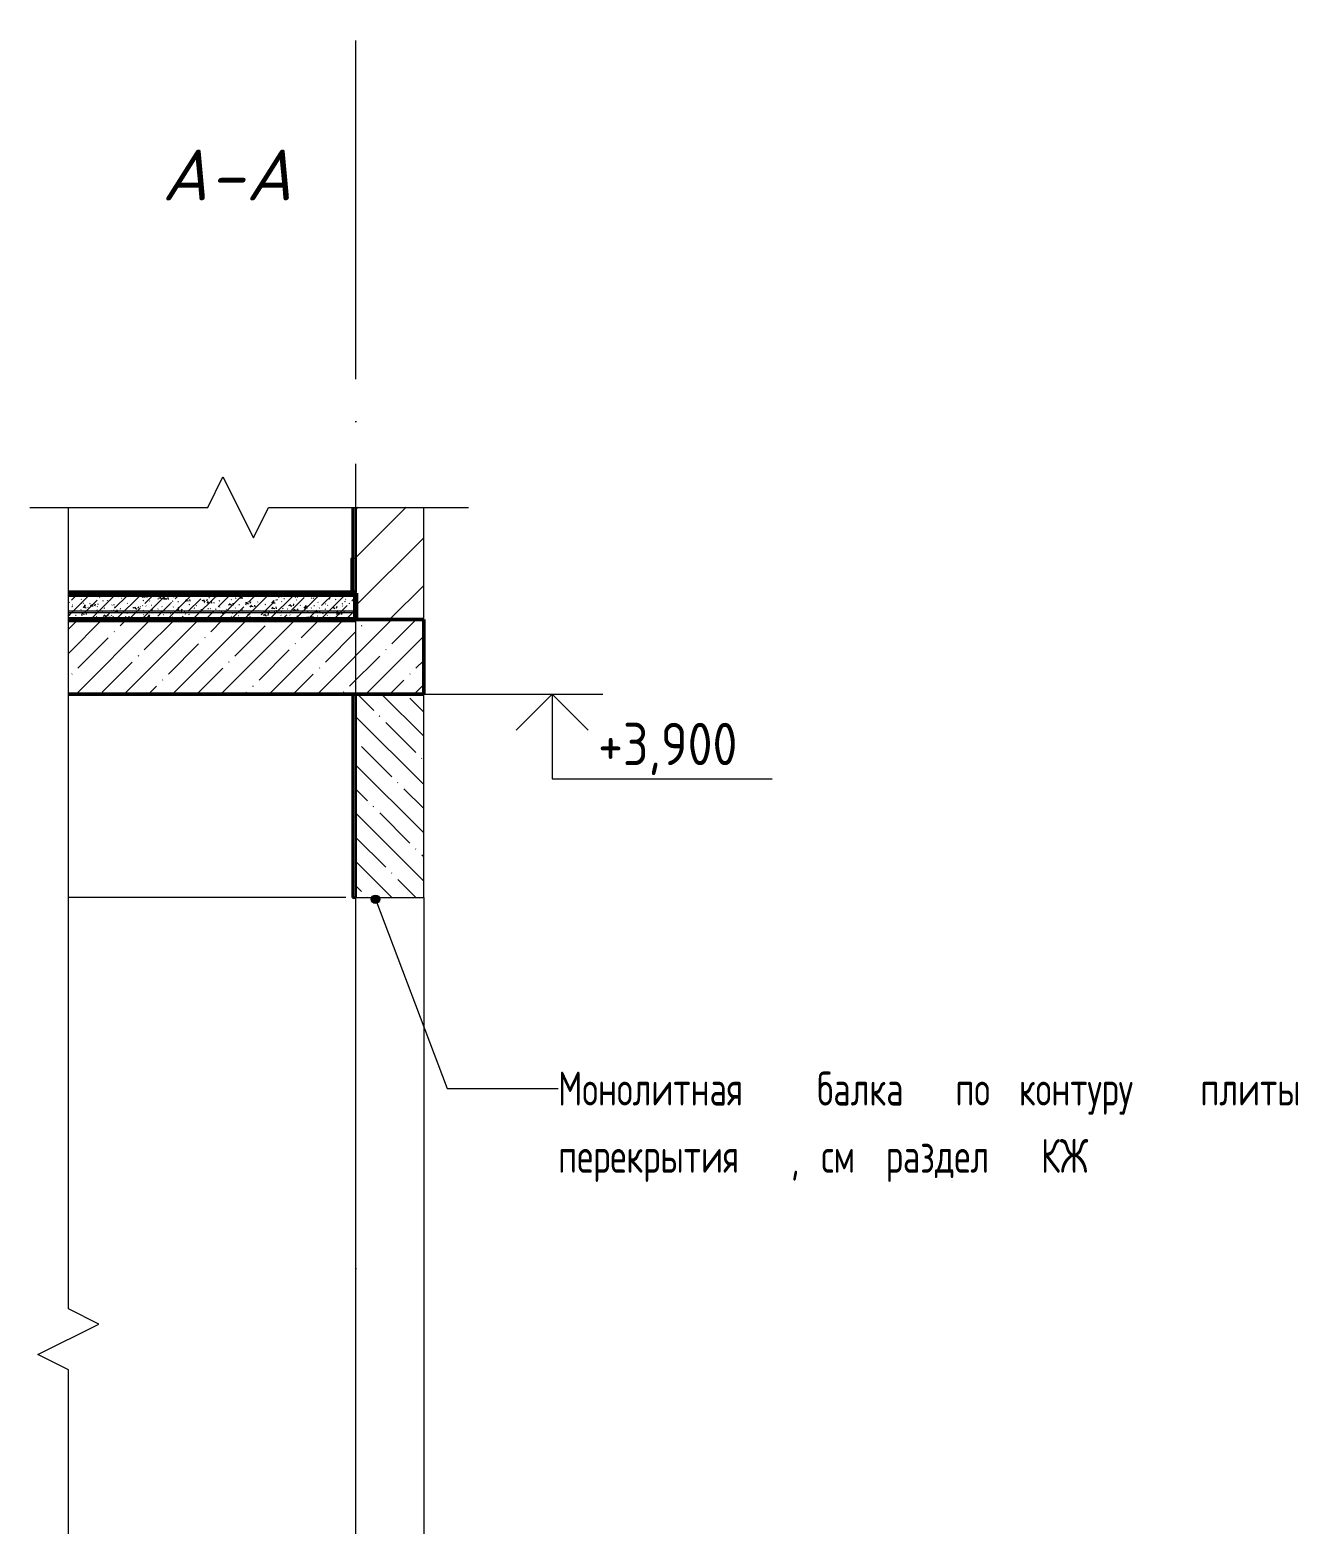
# Model space of a CAD drawing. Header units: millimetres. Extents: x -68946 to 288321, y -402657 to 324925.
# Drawn here: x 284547 to 288291, y 264633 to 269044 of the extents above; entities that cross this region are included whole.
import ezdxf

# ---------------------------------------------------------------- set-up
doc = ezdxf.new("R2010")
doc.units = ezdxf.units.MM
doc.linetypes.add('ADSK_Линия сетки_2_', pattern=[1250, 1000, -125, 0, -125])
doc.linetypes.add('ADSK_Линия сетки_3_', pattern=[1250, 1000, -125, 0, -125])
for name, color, linetype, lineweight in [('A-____-NOTE-TEXT', 250, 'Continuous', 9), ('A-CLNG-____-OTLN', 250, 'Continuous', 9), ('A-DETL-____-OTLN', 250, 'Continuous', 5), ('A-DETL-GENF-OTLN', 250, 'Continuous', 5), ('A-FLOR-____-MCUT', 250, 'Continuous', 9), ('A-FLOR-____-PATT', 250, 'Continuous', 25), ('A-FLOR-FNSH-MCUT', 250, 'Continuous', 25), ('A-WALL-____-MCUT', 250, 'Continuous', 13), ('A-WALL-____-PATT', 250, 'Continuous', 13), ('A-WALL-FNSH-MCUT', 250, 'Continuous', 13), ('G-____-____-DIMS', 250, 'Continuous', 9), ('G-____-____-TEXT', 250, 'Continuous', 9), ('S-GRID-____-OTLN', 250, 'Continuous', 9)]:
    doc.layers.add(name, color=color, linetype=linetype, lineweight=lineweight)
doc.styles.add('GOST Common_6', font='', dxfattribs={"width": 0.9, "height": 125})
doc.styles.add('ISOCPEUR_B_I_1', font='', dxfattribs={"height": 150})
doc.styles.add('ISOCPEUR_I_3', font='ГОСТ тип А.ttf', dxfattribs={"width": 0.9, "height": 100})
doc.styles.get('GOST Common_6').set_extended_font_data('GOST Common')
doc.styles.get('ISOCPEUR_B_I_1').set_extended_font_data('ISOCPEUR', italic=True, bold=True)

# ---------------------------------------------------------------- blocks, each defined once
blk = doc.blocks.new('0083_СОШ675_ВК_R22_rvt-1-А-А')
at = {"layer": 'S-GRID-____-OTLN', "linetype": 'ADSK_Линия сетки_2_'}
blk.add_line((-43525, -2670.9), (-43525, 5860.9), dxfattribs=at)
blk = doc.blocks.new('0083_СОШ675_АИ_R22_rvt-2-А-А')
at = {"layer": 'A-FLOR-____-PATT', "lineweight": 9}
h = blk.add_hatch(dxfattribs=at)
h.set_pattern_fill('FP_54', color=90, style=0, pattern_type=2)
h.set_pattern_definition([(45, (-43543.95, 4850), (-37.717, 37.717), [53.34, -8.89, 1.778, -8.89]), (45, (-43543.95, 4887.694), (-37.717, 37.717), []), (50, (-43543.95, 4850), (63.764, -5.5789), [6.667, -73.342]), (355, (-43543.95, 4850), (-12.335, 66.8695), [5.334, -58.674]), (100.451, (-43538.635, 4849.535), (51.4304, 61.291), [5.667, -62.332]), (46.184, (-43543.95, 4867.78), (94.877, -14.715), [10.001, -110.014]), (96.636, (-43536.04, 4866.55), (83.091, 86.599), [8.5, -93.497]), (351.184, (-43543.95, 4867.78), (83.092, 86.599), [8.001, -88.011]), (21, (-43535.06, 4863.335), (53.0645, -35.7927), [6.667, -73.342]), (326, (-43535.06, 4863.335), (21.6307, 64.4655), [5.334, -58.674]), (71.451, (-43530.64, 4860.35), (74.6965, 28.6724), [5.667, -62.332]), (37.5, (-43543.95, 4850), (1.0804, 29.59427), [1.676, -56.286, 1.676, -57.887, -58.896]), (37.5, (-43543.95, 4850), (1.0804, 29.59427), [-117.526, 1.676, -57.22]), (7.5, (-43543.95, 4850), (23.3864, 35.0635), [1.676, -32.283, 1.676, -54.953, -22.447]), (7.5, (-43543.95, 4850), (23.3864, 35.0635), [-90.589, 1.676, -20.771]), (327.5, (-43563.773, 4850), (47.45657, -2.00547), [1.676, -20.549, 1.676, -67.666, -92.012]), (327.5, (-43563.773, 4850), (47.45657, -2.00547), [-91.567, 1.676, -90.335]), (317.5, (-43572.663, 4850), (51.845, 8.899), [1.676, -27.216, 1.676, -44.374, -65.342]), (317.5, (-43572.663, 4850), (51.845, 8.899), [-74.943, 1.676, -63.665])])
h.paths.add_polyline_path([(-44373.7, 4120), (-43525, 4120), (-43525, 4198), (-44373.7, 4198)])
at = {"layer": 'A-WALL-____-PATT', "lineweight": 9}
blk.add_hatch(color=140, dxfattribs=at).paths.add_polyline_path([(-43525, 4200), (-43525, 4451.4), (-43535, 4451.4), (-43535, 4200)])
h = blk.add_hatch(dxfattribs=at)
h.set_pattern_fill('FP_53', color=252, style=0, pattern_type=2)
h.set_pattern_definition([(45, (-43543.95, 4850), (-71.28, 71.28), []), (45, (-43472.67, 4850), (-71.28, 71.28), [126.008, -25.202, 1.676, -23.525])])
h.paths.add_polyline_path([(-43535, 4200), (-43535, 4300), (-43540, 4300), (-43540, 4200)])
h = blk.add_hatch(color=140, dxfattribs=at)
h.paths.add_polyline_path([(-43535, 0), (-43525, 0), (-43525, 800), (-43535, 800)])
h.paths.add_polyline_path([(-43535, 3300), (-43525, 3300), (-43525, 3900), (-43535, 3900)])
at = {"layer": 'A-CLNG-____-OTLN', "color": 90}
blk.add_line((-43555, 3300), (-44373.7, 3300), dxfattribs=at)
at = {"layer": 'A-FLOR-FNSH-MCUT', "color": 90, "lineweight": 9}
for p, q in [((-43525, 4200), (-44373.7, 4200)), ((-43525, 4198), (-43525, 4200))]:
    blk.add_line(p, q, dxfattribs=at)
at = {"layer": 'A-FLOR-FNSH-MCUT', "color": 220, "lineweight": 70}
for p, q in [((-43525, 4198), (-44373.7, 4198)), ((-43525, 4120), (-43525, 4198)), ((-44373.7, 4120), (-43525, 4120))]:
    blk.add_line(p, q, dxfattribs=at)
at = {"layer": 'A-WALL-____-MCUT', "color": 180, "lineweight": 35}
for p, q in [((-43535, 4451.4), (-43535, 4200)), ((-43525, 4200), (-43525, 4451.4)), ((-43535, 4200), (-43525, 4200)), ((-43525, 3900), (-43535, 3900)), ((-43535, 3900), (-43535, 3300)), ((-43525, 3300), (-43525, 3900)), ((-43535, 3300), (-43525, 3300))]:
    blk.add_line(p, q, dxfattribs=at)
at = {"layer": 'A-WALL-FNSH-MCUT', "color": 90, "lineweight": 9}
for p, q in [((-43525, 4300), (-43540, 4300)), ((-43540, 4300), (-43540, 4200)), ((-43525, 4200), (-43525, 4300)), ((-43540, 4200), (-43525, 4200))]:
    blk.add_line(p, q, dxfattribs=at)
at = {"layer": 'S-GRID-____-OTLN', "linetype": 'ADSK_Линия сетки_3_'}
blk.add_line((-43525, -2670.9), (-43525, 5860.9), dxfattribs=at)
blk = doc.blocks.new('DET_L_Линия разрыва - М50-40156119-А-А')
at = {"layer": 'A-DETL-GENF-OTLN', "lineweight": 9}
for p, q in [((-44373.7, 2085.2), (-44373.7, 4451.4)), ((-44283.7, 2040.2), (-44373.7, 2085.2)), ((-44463.7, 1950.2), (-44283.7, 2040.2)), ((-44373.7, 1905.2), (-44463.7, 1950.2)), ((-44373.7, -558), (-44373.7, 1905.2))]:
    blk.add_line(p, q, dxfattribs=at)
blk = doc.blocks.new('DET_L_Линия разрыва - М50-V26-А-А')
at = {"layer": 'A-DETL-GENF-OTLN', "lineweight": 9}
for p, q in [((-43962.7, 4451.4), (-43917.7, 4541.4)), ((-43917.7, 4541.4), (-43827.7, 4361.4)), ((-44487.7, 4451.4), (-43962.7, 4451.4)), ((-43827.7, 4361.4), (-43782.7, 4451.4)), ((-43782.7, 4451.4), (-43192.7, 4451.4))]:
    blk.add_line(p, q, dxfattribs=at)
blk = doc.blocks.new('Высотные отметки - Стрелка вниз-32693646-А-А')
at = {"layer": 'A-____-NOTE-TEXT'}
for p, q in [((-43095.6, 3900), (-42795.6, 3900)), ((-42945.6, 3900), (-43051.6, 3793.9)), ((-42945.6, 3900), (-42945.6, 3650)), ((-42945.6, 3900), (-42839.5, 3793.9)), ((-42945.6, 3650), (-42295.6, 3650))]:
    blk.add_line(p, q, dxfattribs=at)

msp = doc.modelspace()

# ---------------------------------------------------------------- hatches: boundary and pattern name
at = {"layer": 'A-FLOR-____-PATT', "lineweight": 9}
h = msp.add_hatch(dxfattribs=at)
h.set_pattern_fill('FP_53', color=256, style=0, pattern_type=2)
h.set_pattern_definition([(45, (285490.39, 268033.19), (-71.281, 71.281), []), (45, (285561.67, 268033.19), (-71.2806, 71.2806), [126.008, -25.202, 1.676, -23.525])])
h.paths.add_polyline_path([(285709.338, 267083.1883), (285709.338, 267303.1883), (284660.6662, 267303.1883), (284660.6662, 267083.1883)])
at = {"layer": 'A-WALL-____-PATT', "lineweight": 15}
h = msp.add_hatch(dxfattribs=at)
h.set_pattern_fill('FP_56', color=256, style=0, pattern_type=2)
h.set_pattern_definition([(45, (285490.39, 268033.19), (-70.711, 70.711), [])])
h.paths.add_polyline_path([(285709.338, 267303.1883), (285709.338, 267634.6364), (285509.338, 267634.6364), (285509.338, 267303.1883)])
h = msp.add_hatch(dxfattribs=at)
h.set_pattern_fill('FP_55', color=256, style=0, pattern_type=2)
h.set_pattern_definition([(135, (285490.39, 268033.19), (-71.2806, -71.2806), []), (135, (285561.67, 268033.19), (-71.2806, -71.2806), [126.008, -25.202, 1.676, -23.525])])
h.paths.add_polyline_path([(285709.338, 266483.1883), (285709.338, 267083.1883), (285509.3386, 267083.1883), (285509.3386, 266483.1883)])
at = {"layer": 'G-____-____-TEXT'}
h = msp.add_hatch(color=110, dxfattribs=at)
edge = h.paths.add_edge_path()
edge.add_arc((285567.0324, 266477.4061), 12.5, 0, 360)

# ---------------------------------------------------------------- linework, layer by layer
at = {"layer": 'A-CLNG-____-OTLN'}
msp.add_line((285479.338, 267082.1883), (284660.6662, 267082.1883), dxfattribs=at)
at = {"layer": 'A-DETL-____-OTLN', "lineweight": 9}
for p, q in [((285509.338, 263983.1883), (285509.338, 266483.1883)), ((285709.3386, 266483.1883), (285709.3386, 263983.1883))]:
    msp.add_line(p, q, dxfattribs=at)
at = {"layer": 'A-FLOR-____-MCUT'}
for p, q in [((285509.338, 267381.1883), (284660.6662, 267381.1883)), ((285509.338, 267371.1883), (284660.6662, 267371.1883)), ((285509.338, 267328.1883), (284660.6662, 267328.1883))]:
    msp.add_line(p, q, dxfattribs=at)
at = {"layer": 'A-FLOR-FNSH-MCUT', "color": 100, "lineweight": 9}
for p, q in [((285509.338, 267383.1883), (284660.6662, 267383.1883)), ((285509.338, 267323.1883), (285509.338, 267383.1883))]:
    msp.add_line(p, q, dxfattribs=at)
at = {"layer": 'A-FLOR-FNSH-MCUT', "color": 60, "lineweight": 15}
for p, q in [((285509.338, 267323.1883), (284660.6662, 267323.1883)), ((285509.338, 267303.1883), (285509.338, 267323.1883))]:
    msp.add_line(p, q, dxfattribs=at)
at = {"layer": 'A-FLOR-FNSH-MCUT', "color": 210, "lineweight": 50}
for p, q in [((285709.338, 267303.1883), (284660.6662, 267303.1883)), ((285709.338, 267083.1883), (285709.338, 267303.1883)), ((284660.6662, 267083.1883), (285709.338, 267083.1883))]:
    msp.add_line(p, q, dxfattribs=at)
at = {"layer": 'A-WALL-____-MCUT', "lineweight": 15}
for p, q in [((285509.338, 267634.6364), (285509.338, 267303.1883)), ((285709.338, 267303.1883), (285709.338, 267634.6364)), ((285709.3386, 267083.1883), (285509.3386, 267083.1883)), ((285509.3386, 267083.1883), (285509.3386, 266483.1883)), ((285709.3386, 266483.1883), (285709.3386, 267083.1883)), ((285509.3386, 266483.1883), (285709.3386, 266483.1883))]:
    msp.add_line(p, q, dxfattribs=at)
at = {"layer": 'G-____-____-DIMS'}
for p, q in [((284732.1656, 267083.1883), (286088.7647, 267083.1883)), ((285208.13, 267083.1883), (284732.1656, 267083.1883))]:
    msp.add_line(p, q, dxfattribs=at)
at = {"layer": 'G-____-____-TEXT', "color": 110}
for p, q in [((285567.0324, 266477.4061), (285779.0912, 265918.6167)), ((285779.0912, 265918.6167), (286106.2848, 265918.6167))]:
    msp.add_line(p, q, dxfattribs=at)
msp.add_circle((285567.0324, 266477.4061), 12.5, dxfattribs=at)

# ---------------------------------------------------------------- block references
at = {"color": 210, "lineweight": 5}
for name in ['0083_СОШ675_АИ_R22_rvt-2-А-А', '0083_СОШ675_ВК_R22_rvt-1-А-А']:
    msp.add_blockref(name, (329034.3386, 263183.1883), dxfattribs=at)
at = {"layer": 'A-____-NOTE-TEXT'}
msp.add_blockref('Высотные отметки - Стрелка вниз-32693646-А-А', (329034.3386, 263183.1883), dxfattribs=at)
at = {"layer": 'A-DETL-GENF-OTLN', "lineweight": 9}
for name in ['DET_L_Линия разрыва - М50-V26-А-А', 'DET_L_Линия разрыва - М50-40156119-А-А']:
    msp.add_blockref(name, (329034.3386, 263183.1883), dxfattribs=at)

# ---------------------------------------------------------------- texts
at = {"layer": 'G-____-____-DIMS', "insert": (286224.4267, 266998.4666), "char_height": 125, "width": 514.411284, "attachment_point": 1, "line_spacing_factor": 1.022761, "style": 'GOST Common_6'}
msp.add_mtext('+3,900', dxfattribs=at)
at = {"layer": 'G-____-____-TEXT', "color": 7, "attachment_point": 1}
for s, insert, char_height, width, style in [('\\fISOCPEUR|b1|i1|c204|p34|;А', (284936.9216, 268690.7778), 150, 168.354375, 'ISOCPEUR_B_I_1'), ('\\fISOCPEUR|b1|i1|c204|p34|;А', (285184.9684, 268690.7778), 150, 168.354375, 'ISOCPEUR_B_I_1'), ('\\fISOCPEUR|b1|i1|c204|p34|;-', (285075.8278, 268690.7778), 150, 132.278437, 'ISOCPEUR_B_I_1'), ('Монолитная', (286106.2848, 265968.6167), 100, 858.607313, 'ISOCPEUR_I_3'), ('балка', (286871.2614, 265968.6167), 100, 425.696062, 'ISOCPEUR_I_3'), ('по', (287279.0504, 265968.6167), 100, 158.734125, 'ISOCPEUR_I_3'), ('контуру', (287466.5739, 265968.6167), 100, 580.822594, 'ISOCPEUR_I_3'), ('плиты', (288002.3551, 265968.6167), 100, 436.518844, 'ISOCPEUR_I_3'), ('КЖ', (287532.0582, 265770.1792), 100, 209.240437, 'ISOCPEUR_I_3'), ('перекрытия', (286106.2848, 265770.1792), 100, 833.354156, 'ISOCPEUR_I_3'), ('см', (286883.1676, 265770.1792), 100, 162.341719, 'ISOCPEUR_I_3'), ('раздел', (287073.6676, 265770.1792), 100, 487.025156, 'ISOCPEUR_I_3'), (', ', (286793.8707, 265770.1792), 100, 108.227812, 'ISOCPEUR_I_3')]:
    msp.add_mtext(s, dxfattribs=dict(at, insert=insert, char_height=char_height, width=width, style=style))

doc.saveas('drawing.dxf')
